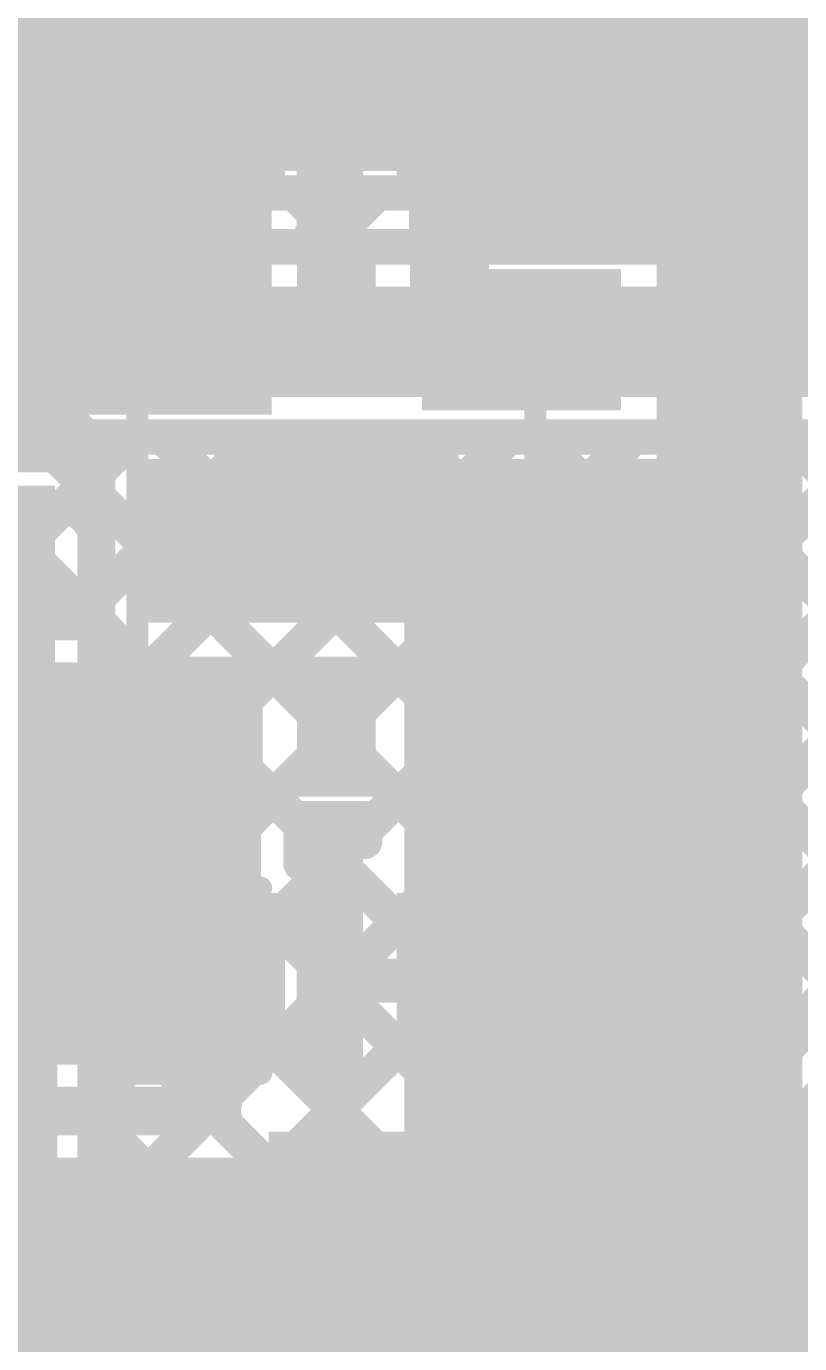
# Model space of a CAD drawing. Header units: millimetres. Extents: x -0.01 to 3.73, y -0.01 to 3.05.
# Drawn here: x 1.1355 to 1.3104, y 0.5149 to 0.8129 of the extents above; entities that cross this region are included whole.
import ezdxf

# ---------------------------------------------------------------- set-up
doc = ezdxf.new("R2010")
doc.units = ezdxf.units.MM
doc.header["$MEASUREMENT"] = 0
for name, color, linetype in [('BottomLayer', 5, 'Continuous'), ('BottomPaste', 16, 'Continuous'), ('BottomSolder', 6, 'Continuous'), ('TopLayer', 1, 'Continuous'), ('TopOverlay', 2, 'Continuous'), ('TopPaste', 8, 'Continuous'), ('TopSolder', 216, 'Continuous'), ('ViaHoleLayer', 16, 'Continuous')]:
    doc.layers.add(name, color=color, linetype=linetype)
doc.styles.add('Arial', font='', dxfattribs={"height": 0.2})
doc.styles.get('Arial').set_extended_font_data('Arial')

# ---------------------------------------------------------------- blocks, each defined once
blk = doc.blocks.new('C__0603_3')
at = {"layer": 'TopLayer'}
for points in [[(-0.015, 0.0175), (-0.015, -0.0175), (-0.045, -0.0175), (-0.045, 0.0175)], [(0.045, 0.0175), (0.045, -0.0175), (0.015, -0.0175), (0.015, 0.0175)]]:
    blk.add_hatch(color=1, dxfattribs=at).paths.add_polyline_path(points)
at = {"layer": 'TopPaste'}
for points in [[(-0.015, 0.0175), (-0.015, -0.0175), (-0.045, -0.0175), (-0.045, 0.0175)], [(0.045, 0.0175), (0.045, -0.0175), (0.015, -0.0175), (0.015, 0.0175)]]:
    blk.add_hatch(color=8, dxfattribs=at).paths.add_polyline_path(points)
at = {"layer": 'TopSolder'}
for points in [[(-0.01264, 0.01986), (-0.01264, -0.01986), (-0.04736, -0.01986), (-0.04736, 0.01986)], [(0.04736, 0.01986), (0.04736, -0.01986), (0.01264, -0.01986), (0.01264, 0.01986)]]:
    blk.add_hatch(color=216, dxfattribs=at).paths.add_polyline_path(points)
at = {"layer": 'TopOverlay', "const_width": 0.005}
for points in [[(-0.049, 0.021), (-0.018, 0.021)], [(-0.049, -0.021), (-0.049, 0.021)], [(0.018, 0.021), (0.049, 0.021)], [(0.049, -0.021), (0.049, 0.021)], [(-0.049, -0.021), (-0.018, -0.021)], [(0.018, -0.021), (0.049, -0.021)]]:
    blk.add_lwpolyline(points, dxfattribs=at)
at = {"layer": 'TopOverlay', "const_width": 0.0025}
for points in [[(-0.05025, 0.021, 1), (-0.04775, 0.021, 1)], [(-0.05025, 0.021, 1), (-0.04775, 0.021, 1)], [(-0.01925, 0.021, 1), (-0.01675, 0.021, 1)], [(0.01675, 0.021, 1), (0.01925, 0.021, 1)], [(0.04775, 0.021, 1), (0.05025, 0.021, 1)], [(0.04775, 0.021, 1), (0.05025, 0.021, 1)], [(-0.05025, -0.021, 1), (-0.04775, -0.021, 1)], [(-0.05025, -0.021, 1), (-0.04775, -0.021, 1)], [(-0.01925, -0.021, 1), (-0.01675, -0.021, 1)], [(0.01675, -0.021, 1), (0.01925, -0.021, 1)], [(0.04775, -0.021, 1), (0.05025, -0.021, 1)], [(0.04775, -0.021, 1), (0.05025, -0.021, 1)]]:
    blk.add_lwpolyline(points, format="xyb", close=True, dxfattribs=at)
blk = doc.blocks.new('WSON_6_11')
at = {"layer": 'TopLayer'}
for points in [[(-0.05709, 0.03051), (-0.03346, 0.03051), (-0.03346, 0.02067), (-0.05709, 0.02067)], [(0.03346, 0.03051), (0.05709, 0.03051), (0.05709, 0.02067), (0.03346, 0.02067)], [(-0.01476, 0.02362), (0.01476, 0.02362), (0.01476, -0.02362), (-0.01476, -0.02362)], [(-0.05709, 0.00492), (-0.03346, 0.00492), (-0.03346, -0.00492), (-0.05709, -0.00492)], [(0.03346, 0.00492), (0.05709, 0.00492), (0.05709, -0.00492), (0.03346, -0.00492)], [(-0.05709, -0.02067), (-0.03346, -0.02067), (-0.03346, -0.03051), (-0.05709, -0.03051)], [(0.03346, -0.02067), (0.05709, -0.02067), (0.05709, -0.03051), (0.03346, -0.03051)]]:
    blk.add_hatch(color=1, dxfattribs=at).paths.add_polyline_path(points)
at = {"layer": 'TopPaste'}
for points in [[(-0.05709, 0.03051), (-0.03346, 0.03051), (-0.03346, 0.02067), (-0.05709, 0.02067)], [(0.03346, 0.03051), (0.05709, 0.03051), (0.05709, 0.02067), (0.03346, 0.02067)], [(-0.01476, 0.02362), (0.01476, 0.02362), (0.01476, -0.02362), (-0.01476, -0.02362)], [(-0.05709, 0.00492), (-0.03346, 0.00492), (-0.03346, -0.00492), (-0.05709, -0.00492)], [(0.03346, 0.00492), (0.05709, 0.00492), (0.05709, -0.00492), (0.03346, -0.00492)], [(-0.05709, -0.02067), (-0.03346, -0.02067), (-0.03346, -0.03051), (-0.05709, -0.03051)], [(0.03346, -0.02067), (0.05709, -0.02067), (0.05709, -0.03051), (0.03346, -0.03051)]]:
    blk.add_hatch(color=8, dxfattribs=at).paths.add_polyline_path(points)
at = {"layer": 'TopSolder'}
for points in [[(-0.06109, 0.03451), (-0.02946, 0.03451), (-0.02946, 0.01667), (-0.06109, 0.01667)], [(0.02946, 0.03451), (0.06109, 0.03451), (0.06109, 0.01667), (0.02946, 0.01667)], [(-0.01876, 0.02762), (0.01876, 0.02762), (0.01876, -0.02762), (-0.01876, -0.02762)], [(-0.06109, 0.00892), (-0.02946, 0.00892), (-0.02946, -0.00892), (-0.06109, -0.00892)], [(0.02946, 0.00892), (0.06109, 0.00892), (0.06109, -0.00892), (0.02946, -0.00892)], [(-0.06109, -0.01667), (-0.02946, -0.01667), (-0.02946, -0.03451), (-0.06109, -0.03451)], [(0.02946, -0.01667), (0.06109, -0.01667), (0.06109, -0.03451), (0.02946, -0.03451)]]:
    blk.add_hatch(color=216, dxfattribs=at).paths.add_polyline_path(points)
at = {"layer": 'TopOverlay', "const_width": 0.005}
for points in [[(-0.046, 0.045), (0.046, 0.045)], [(-0.046, -0.045), (0.046, -0.045)]]:
    blk.add_lwpolyline(points, dxfattribs=at)
at = {"layer": 'TopOverlay'}
for points, const_width in [([(-0.04725, 0.045, 1), (-0.04475, 0.045, 1)], 0.0025), ([(0.04475, 0.045, 1), (0.04725, 0.045, 1)], 0.0025), ([(-0.06559, 0.027, 1), (-0.06841, 0.027, 1)], 0.01), ([(-0.07091, 0.027, 1), (-0.06591, 0.027, 1)], 0.005), ([(-0.06809, 0.027, 1), (-0.06309, 0.027, 1)], 0.005), ([(-0.04725, -0.045, 1), (-0.04475, -0.045, 1)], 0.0025), ([(0.04475, -0.045, 1), (0.04725, -0.045, 1)], 0.0025)]:
    blk.add_lwpolyline(points, format="xyb", close=True, dxfattribs=dict(at, const_width=const_width))
blk = doc.blocks.new('D2PAK_B_115')
at = {"layer": 'BottomLayer'}
blk.add_hatch(color=5, dxfattribs=at).paths.add_polyline_path([(0.21654, -0.40984), (-0.21654, -0.40984), (-0.21654, -0.02992), (0.21654, -0.02992)])
at = {"layer": 'BottomPaste'}
blk.add_hatch(color=16, dxfattribs=at).paths.add_polyline_path([(0.21654, -0.40984), (-0.21654, -0.40984), (-0.21654, -0.02992), (0.21654, -0.02992)])
at = {"layer": 'BottomSolder'}
blk.add_hatch(color=6, dxfattribs=at).paths.add_polyline_path([(0.22054, -0.41384), (-0.22054, -0.41384), (-0.22054, -0.02592), (0.22054, -0.02592)])
blk = doc.blocks.new('SMBJ33CA_145')
at = {"layer": 'TopLayer'}
for points in [[(-0.04488, 0.04173), (0.04488, 0.04173), (0.04488, -0.04173), (-0.04488, -0.04173)], [(0.12559, 0.04173), (0.21535, 0.04173), (0.21535, -0.04173), (0.12559, -0.04173)]]:
    blk.add_hatch(color=1, dxfattribs=at).paths.add_polyline_path(points)
at = {"layer": 'TopPaste'}
for points in [[(-0.04488, 0.04173), (0.04488, 0.04173), (0.04488, -0.04173), (-0.04488, -0.04173)], [(0.12559, 0.04173), (0.21535, 0.04173), (0.21535, -0.04173), (0.12559, -0.04173)]]:
    blk.add_hatch(color=8, dxfattribs=at).paths.add_polyline_path(points)
at = {"layer": 'TopSolder'}
for points in [[(-0.04888, 0.04573), (0.04888, 0.04573), (0.04888, -0.04573), (-0.04888, -0.04573)], [(0.12159, 0.04573), (0.21935, 0.04573), (0.21935, -0.04573), (0.12159, -0.04573)]]:
    blk.add_hatch(color=216, dxfattribs=at).paths.add_polyline_path(points)
at = {"layer": 'TopOverlay', "const_width": 0.005}
for points in [[(-0.00214, 0.071), (-0.00214, 0.05397)], [(-0.00214, 0.071), (0.16814, 0.071)], [(0.16814, 0.071), (0.16814, 0.05397)], [(0.082, 0.0195), (0.082, -0.0255)], [(0.0625, 0.0165), (0.082, -0.003)], [(0.0625, 0.0165), (0.0625, -0.0225)], [(0.1015, 0.0165), (0.082, -0.003)], [(0.1015, 0.0165), (0.1015, -0.0225)], [(0.082, -0.003), (0.0625, -0.0225)], [(0.082, -0.003), (0.1015, -0.0225)], [(-0.00214, -0.05469), (-0.00214, -0.07172)], [(0.16814, -0.05469), (0.16814, -0.07172)], [(-0.00214, -0.07172), (0.16814, -0.07172)]]:
    blk.add_lwpolyline(points, dxfattribs=at)
at = {"layer": 'TopOverlay', "const_width": 0.0025}
for points in [[(-0.00339, 0.071, 1), (-0.00089, 0.071, 1)], [(-0.00339, 0.071, 1), (-0.00089, 0.071, 1)], [(0.16689, 0.071, 1), (0.16939, 0.071, 1)], [(0.16689, 0.071, 1), (0.16939, 0.071, 1)], [(-0.00339, 0.05397, 1), (-0.00089, 0.05397, 1)], [(0.16689, 0.05397, 1), (0.16939, 0.05397, 1)], [(0.08075, 0.0195, 1), (0.08325, 0.0195, 1)], [(0.06125, 0.0165, 1), (0.06375, 0.0165, 1)], [(0.06125, 0.0165, 1), (0.06375, 0.0165, 1)], [(0.10025, 0.0165, 1), (0.10275, 0.0165, 1)], [(0.10025, 0.0165, 1), (0.10275, 0.0165, 1)], [(0.08075, -0.003, 1), (0.08325, -0.003, 1)], [(0.08075, -0.003, 1), (0.08325, -0.003, 1)], [(0.08075, -0.003, 1), (0.08325, -0.003, 1)], [(0.08075, -0.003, 1), (0.08325, -0.003, 1)], [(0.06125, -0.0225, 1), (0.06375, -0.0225, 1)], [(0.06125, -0.0225, 1), (0.06375, -0.0225, 1)], [(0.10025, -0.0225, 1), (0.10275, -0.0225, 1)], [(0.10025, -0.0225, 1), (0.10275, -0.0225, 1)], [(0.08075, -0.0255, 1), (0.08325, -0.0255, 1)], [(-0.00339, -0.05469, 1), (-0.00089, -0.05469, 1)], [(0.16689, -0.05469, 1), (0.16939, -0.05469, 1)], [(-0.00339, -0.07172, 1), (-0.00089, -0.07172, 1)], [(-0.00339, -0.07172, 1), (-0.00089, -0.07172, 1)], [(0.16689, -0.07172, 1), (0.16939, -0.07172, 1)], [(0.16689, -0.07172, 1), (0.16939, -0.07172, 1)]]:
    blk.add_lwpolyline(points, format="xyb", close=True, dxfattribs=at)
blk = doc.blocks.new('C__0603_199')
at = {"layer": 'TopLayer'}
for points in [[(-0.015, 0.0175), (-0.015, -0.0175), (-0.045, -0.0175), (-0.045, 0.0175)], [(0.045, 0.0175), (0.045, -0.0175), (0.015, -0.0175), (0.015, 0.0175)]]:
    blk.add_hatch(color=1, dxfattribs=at).paths.add_polyline_path(points)
at = {"layer": 'TopPaste'}
for points in [[(-0.015, 0.0175), (-0.015, -0.0175), (-0.045, -0.0175), (-0.045, 0.0175)], [(0.045, 0.0175), (0.045, -0.0175), (0.015, -0.0175), (0.015, 0.0175)]]:
    blk.add_hatch(color=8, dxfattribs=at).paths.add_polyline_path(points)
at = {"layer": 'TopSolder'}
for points in [[(-0.01264, 0.01986), (-0.01264, -0.01986), (-0.04736, -0.01986), (-0.04736, 0.01986)], [(0.04736, 0.01986), (0.04736, -0.01986), (0.01264, -0.01986), (0.01264, 0.01986)]]:
    blk.add_hatch(color=216, dxfattribs=at).paths.add_polyline_path(points)
at = {"layer": 'TopOverlay', "const_width": 0.005}
for points in [[(-0.049, 0.021), (-0.018, 0.021)], [(-0.049, -0.021), (-0.049, 0.021)], [(0.018, 0.021), (0.049, 0.021)], [(0.049, -0.021), (0.049, 0.021)], [(-0.049, -0.021), (-0.018, -0.021)], [(0.018, -0.021), (0.049, -0.021)]]:
    blk.add_lwpolyline(points, dxfattribs=at)
at = {"layer": 'TopOverlay', "const_width": 0.0025}
for points in [[(-0.05025, 0.021, 1), (-0.04775, 0.021, 1)], [(-0.05025, 0.021, 1), (-0.04775, 0.021, 1)], [(-0.01925, 0.021, 1), (-0.01675, 0.021, 1)], [(0.01675, 0.021, 1), (0.01925, 0.021, 1)], [(0.04775, 0.021, 1), (0.05025, 0.021, 1)], [(0.04775, 0.021, 1), (0.05025, 0.021, 1)], [(-0.05025, -0.021, 1), (-0.04775, -0.021, 1)], [(-0.05025, -0.021, 1), (-0.04775, -0.021, 1)], [(-0.01925, -0.021, 1), (-0.01675, -0.021, 1)], [(0.01675, -0.021, 1), (0.01925, -0.021, 1)], [(0.04775, -0.021, 1), (0.05025, -0.021, 1)], [(0.04775, -0.021, 1), (0.05025, -0.021, 1)]]:
    blk.add_lwpolyline(points, format="xyb", close=True, dxfattribs=at)
blk = doc.blocks.new('VT1H471MI135000CE0_200')
at = {"layer": 'TopOverlay', "const_width": 0.005}
for points in [[(0.26758, -0.042), (0.26758, -0.268)], [(-0.13578, -0.268), (0.26758, -0.268)]]:
    blk.add_lwpolyline(points, dxfattribs=at)
at = {"layer": 'TopOverlay', "const_width": 0.0025}
blk.add_lwpolyline([(0.26633, -0.268, 1), (0.26883, -0.268, 1)], format="xyb", close=True, dxfattribs=at)
blk.add_lwpolyline([(0.26633, -0.268, 1), (0.26883, -0.268, 1)], format="xyb", close=True, dxfattribs=at)

msp = doc.modelspace()

# ---------------------------------------------------------------- hatches: boundary and pattern name
at = {"layer": 'BottomLayer'}
h = msp.add_hatch(color=5, dxfattribs=at)
edge = h.paths.add_edge_path()
edge.add_arc((1.255, 0.7415), 0.01181, 0, 360)
msp.add_hatch(color=5, dxfattribs=at).paths.add_polyline_path([(0.55, 0.517), (1.142, 0.517), (1.142, 0.709), (0.55, 0.709)])
at = {"layer": 'TopLayer'}
for points in [[(1.222, 0.767), (1.402, 0.767), (1.402, 1.034), (1.222, 1.034)], [(0.878, 0.725), (1.191, 0.725), (1.191, 0.996), (0.878, 0.996)], [(1.278, 0.688), (1.311, 0.688), (1.311, 0.784), (1.278, 0.784)], [(1.402, 0.734), (1.402, 0.776), (1.296, 0.776), (1.296, 0.734)], [(1.225, 0.726), (1.27, 0.726), (1.27, 0.758), (1.225, 0.758)], [(1.16059, 0.678), (1.278, 0.678), (1.278, 0.715), (1.16059, 0.715)], [(1.221, 0.715), (1.221, 0.472), (1.311, 0.472), (1.311, 0.715)], [(1.18859, 0.578), (1.18859, 0.669), (0.947, 0.669), (0.947, 0.578)], [(1.499, 0.52), (1.499, 0.564), (1.27, 0.564), (1.27, 0.52)], [(0.4, 0.434), (1.369, 0.434), (1.369, 0.557), (0.4, 0.557)]]:
    msp.add_hatch(color=1, dxfattribs=at).paths.add_polyline_path(points)
h = msp.add_hatch(color=1, dxfattribs=at)
edge = h.paths.add_edge_path()
edge.add_arc((1.255, 0.7415), 0.01181, 0, 360)
at = {"layer": 'ViaHoleLayer'}
h = msp.add_hatch(color=16, dxfattribs=at)
edge = h.paths.add_edge_path()
edge.add_arc((1.255, 0.7415), 0.00591, 0, 360)

# ---------------------------------------------------------------- linework, layer by layer
at = {"layer": 'BottomLayer'}
for points, const_width in [([(1.05446, 0.77516), (1.429, 0.77516)], 0.008), ([(1.13951, 0.77516), (1.15166, 0.763)], 0.008), ([(1.14613, 0.763), (1.15828, 0.77516)], 0.008), ([(1.16779, 0.77516), (1.17995, 0.763)], 0.008), ([(1.17441, 0.763), (1.18657, 0.77516)], 0.008), ([(1.19607, 0.77516), (1.20823, 0.763)], 0.008), ([(1.2027, 0.763), (1.21485, 0.77516)], 0.008), ([(1.22436, 0.77516), (1.23652, 0.763)], 0.008), ([(1.23098, 0.763), (1.24314, 0.77516)], 0.008), ([(1.25264, 0.77516), (1.2648, 0.763)], 0.008), ([(1.25926, 0.763), (1.27142, 0.77516)], 0.008), ([(1.28093, 0.77516), (1.29308, 0.763)], 0.008), ([(1.28755, 0.763), (1.29971, 0.77516)], 0.008), ([(1.30921, 0.77516), (1.32137, 0.763)], 0.008), ([(1.0955, 0.763), (1.255, 0.763)], 0.008), ([(1.255, 0.763), (1.3605, 0.763)], 0.008), ([(1.0955, 0.7415), (1.255, 0.7415)], 0.025), ([(1.255, 0.7415), (1.3605, 0.7415)], 0.025), ([(0.5835, 0.718), (1.151, 0.718)], 0.008), ([(1.0955, 0.72), (1.255, 0.72)], 0.008), ([(1.151, 0.62645), (1.24455, 0.72)], 0.008), ([(1.151, 0.56988), (1.30112, 0.72)], 0.008), ([(1.151, 0.65474), (1.21626, 0.72)], 0.008), ([(1.151, 0.59817), (1.27283, 0.72)], 0.008), ([(1.151, 0.7113), (1.1597, 0.72)], 0.008), ([(1.151, 0.68302), (1.18798, 0.72)], 0.008), ([(1.151, 0.5416), (1.3294, 0.72)], 0.008), ([(1.151, 0.508), (1.151, 0.718)], 0.008), ([(1.16638, 0.72), (1.30599, 0.58039)], 0.008), ([(1.19466, 0.72), (1.32013, 0.59453)], 0.008), ([(1.22295, 0.72), (1.33494, 0.608)], 0.008), ([(1.25123, 0.72), (1.51373, 0.4575)], 0.008), ([(1.255, 0.72), (1.35159, 0.72)], 0.008), ([(1.27952, 0.72), (1.54202, 0.4575)], 0.008), ([(1.3078, 0.72), (1.54853, 0.47927)], 0.008), ([(1.151, 0.51331), (1.35464, 0.71695)], 0.008), ([(1.151, 0.70709), (1.29184, 0.56625)], 0.008), ([(1.01997, 0.354), (1.36878, 0.70281)], 0.008), ([(1.04825, 0.354), (1.38292, 0.68867)], 0.008), ([(1.151, 0.67881), (1.2777, 0.55211)], 0.008), ([(1.07654, 0.354), (1.39707, 0.67453)], 0.008), ([(1.151, 0.65053), (1.2715, 0.53003)], 0.008), ([(1.151, 0.62224), (1.2715, 0.50174)], 0.008), ([(1.2778, 0.5522), (1.3298, 0.6042)], 0.008), ([(1.293, 0.537), (1.345, 0.589)], 0.025), ([(1.151, 0.59396), (1.2715, 0.47346)], 0.008), ([(1.151, 0.56567), (1.2715, 0.44517)], 0.008), ([(1.293, 0.217), (1.293, 0.537)], 0.025), ([(1.151, 0.53739), (1.2715, 0.41689)], 0.008), ([(1.2715, 0.217), (1.2715, 0.537)], 0.008), ([(1.14082, 0.39), (1.2715, 0.52068)], 0.008)]:
    msp.add_lwpolyline(points, dxfattribs=dict(at, const_width=const_width))
for points, const_width in [([(1.13751, 0.77516, 1), (1.14151, 0.77516, 1)], 0.004), ([(1.15628, 0.77516, 1), (1.16028, 0.77516, 1)], 0.004), ([(1.16579, 0.77516, 1), (1.16979, 0.77516, 1)], 0.004), ([(1.18457, 0.77516, 1), (1.18857, 0.77516, 1)], 0.004), ([(1.19407, 0.77516, 1), (1.19807, 0.77516, 1)], 0.004), ([(1.21285, 0.77516, 1), (1.21685, 0.77516, 1)], 0.004), ([(1.22236, 0.77516, 1), (1.22636, 0.77516, 1)], 0.004), ([(1.24114, 0.77516, 1), (1.24514, 0.77516, 1)], 0.004), ([(1.25064, 0.77516, 1), (1.25464, 0.77516, 1)], 0.004), ([(1.26942, 0.77516, 1), (1.27342, 0.77516, 1)], 0.004), ([(1.27893, 0.77516, 1), (1.28293, 0.77516, 1)], 0.004), ([(1.29771, 0.77516, 1), (1.30171, 0.77516, 1)], 0.004), ([(1.30721, 0.77516, 1), (1.31121, 0.77516, 1)], 0.004), ([(1.14413, 0.763, 1), (1.14813, 0.763, 1)], 0.004), ([(1.14966, 0.763, 1), (1.15366, 0.763, 1)], 0.004), ([(1.17241, 0.763, 1), (1.17641, 0.763, 1)], 0.004), ([(1.17795, 0.763, 1), (1.18195, 0.763, 1)], 0.004), ([(1.2007, 0.763, 1), (1.2047, 0.763, 1)], 0.004), ([(1.20623, 0.763, 1), (1.21023, 0.763, 1)], 0.004), ([(1.22898, 0.763, 1), (1.23298, 0.763, 1)], 0.004), ([(1.23452, 0.763, 1), (1.23852, 0.763, 1)], 0.004), ([(1.253, 0.763, 1), (1.257, 0.763, 1)], 0.004), ([(1.253, 0.763, 1), (1.257, 0.763, 1)], 0.004), ([(1.25726, 0.763, 1), (1.26126, 0.763, 1)], 0.004), ([(1.2628, 0.763, 1), (1.2668, 0.763, 1)], 0.004), ([(1.28555, 0.763, 1), (1.28955, 0.763, 1)], 0.004), ([(1.29108, 0.763, 1), (1.29508, 0.763, 1)], 0.004), ([(1.24875, 0.7415, 1), (1.26125, 0.7415, 1)], 0.0125), ([(1.24875, 0.7415, 1), (1.26125, 0.7415, 1)], 0.0125), ([(1.149, 0.718, 1), (1.153, 0.718, 1)], 0.004), ([(1.149, 0.718, 1), (1.153, 0.718, 1)], 0.004), ([(1.1577, 0.72, 1), (1.1617, 0.72, 1)], 0.004), ([(1.16438, 0.72, 1), (1.16838, 0.72, 1)], 0.004), ([(1.18598, 0.72, 1), (1.18998, 0.72, 1)], 0.004), ([(1.19266, 0.72, 1), (1.19666, 0.72, 1)], 0.004), ([(1.21426, 0.72, 1), (1.21826, 0.72, 1)], 0.004), ([(1.22095, 0.72, 1), (1.22495, 0.72, 1)], 0.004), ([(1.24255, 0.72, 1), (1.24655, 0.72, 1)], 0.004), ([(1.24923, 0.72, 1), (1.25323, 0.72, 1)], 0.004), ([(1.253, 0.72, 1), (1.257, 0.72, 1)], 0.004), ([(1.253, 0.72, 1), (1.257, 0.72, 1)], 0.004), ([(1.27083, 0.72, 1), (1.27483, 0.72, 1)], 0.004), ([(1.27752, 0.72, 1), (1.28152, 0.72, 1)], 0.004), ([(1.29912, 0.72, 1), (1.30312, 0.72, 1)], 0.004), ([(1.3058, 0.72, 1), (1.3098, 0.72, 1)], 0.004), ([(1.149, 0.7113, 1), (1.153, 0.7113, 1)], 0.004), ([(1.149, 0.70709, 1), (1.153, 0.70709, 1)], 0.004), ([(1.149, 0.68302, 1), (1.153, 0.68302, 1)], 0.004), ([(1.149, 0.67881, 1), (1.153, 0.67881, 1)], 0.004), ([(1.149, 0.65474, 1), (1.153, 0.65474, 1)], 0.004), ([(1.149, 0.65053, 1), (1.153, 0.65053, 1)], 0.004), ([(1.149, 0.62645, 1), (1.153, 0.62645, 1)], 0.004), ([(1.149, 0.62224, 1), (1.153, 0.62224, 1)], 0.004), ([(1.149, 0.59817, 1), (1.153, 0.59817, 1)], 0.004), ([(1.149, 0.59396, 1), (1.153, 0.59396, 1)], 0.004), ([(1.30399, 0.58039, 1), (1.30799, 0.58039, 1)], 0.004), ([(1.149, 0.56988, 1), (1.153, 0.56988, 1)], 0.004), ([(1.149, 0.56567, 1), (1.153, 0.56567, 1)], 0.004), ([(1.28984, 0.56625, 1), (1.29384, 0.56625, 1)], 0.004), ([(1.2757, 0.55211, 1), (1.2797, 0.55211, 1)], 0.004), ([(1.2758, 0.5522, 1), (1.2798, 0.5522, 1)], 0.004), ([(1.2758, 0.5522, 1), (1.2798, 0.5522, 1)], 0.004), ([(1.2758, 0.5522, 1), (1.2798, 0.5522, 1)], 0.004), ([(1.28675, 0.537, 1), (1.29925, 0.537, 1)], 0.0125), ([(1.28675, 0.537, 1), (1.29925, 0.537, 1)], 0.0125), ([(1.149, 0.5416, 1), (1.153, 0.5416, 1)], 0.004), ([(1.149, 0.53739, 1), (1.153, 0.53739, 1)], 0.004), ([(1.2695, 0.537, 1), (1.2735, 0.537, 1)], 0.004), ([(1.2695, 0.537, 1), (1.2735, 0.537, 1)], 0.004), ([(1.2695, 0.537, 1), (1.2735, 0.537, 1)], 0.004), ([(1.2695, 0.53003, 1), (1.2735, 0.53003, 1)], 0.004), ([(1.2695, 0.52068, 1), (1.2735, 0.52068, 1)], 0.004), ([(1.149, 0.51331, 1), (1.153, 0.51331, 1)], 0.004)]:
    msp.add_lwpolyline(points, format="xyb", close=True, dxfattribs=dict(at, const_width=const_width))
at = {"layer": 'BottomLayer', "const_width": 0.008}
msp.add_lwpolyline([(1.2715, 0.537, -0.198912), (1.2778, 0.5522)], format="xyb", dxfattribs=at)
msp.add_lwpolyline([(1.2715, 0.537, -0.198912), (1.2778, 0.5522)], format="xyb", dxfattribs=at)
at = {"layer": 'TopLayer'}
for points, const_width in [([(1.20759, 0.76581), (1.20759, 0.82422)], 0.008), ([(1.20059, 0.76622), (1.20059, 0.81922)], 0.008), ([(1.20059, 0.79892), (1.20759, 0.79192)], 0.008), ([(1.17659, 0.79272), (1.18, 0.78931)], 0.012), ([(1.20059, 0.78918), (1.20759, 0.79618)], 0.008), ([(1.21159, 0.79272), (1.23659, 0.79272)], 0.01), ([(1.18, 0.745), (1.18, 0.78931)], 0.012), ([(1.20059, 0.77064), (1.20542, 0.76581)], 0.008), ([(1.2, 0.76581), (1.20759, 0.76581)], 0.008), ([(0.995, 0.716), (1.15159, 0.716)], 0.008), ([(1.11381, 0.716), (1.15159, 0.67822)], 0.008), ([(1.14209, 0.716), (1.15159, 0.7065)], 0.008), ([(1.15159, 0.678), (1.15159, 0.716)], 0.008), ([(1.1177, 0.678), (1.15159, 0.71189)], 0.008), ([(1.214, 0.70017), (1.214, 0.706)], 0.012), ([(1.214, 0.70017), (1.22321, 0.69096)], 0.012), ([(1.22321, 0.69096), (1.22415, 0.69096)], 0.012), ([(1.22415, 0.69096), (1.23118, 0.68393)], 0.012), ([(1.23118, 0.65445), (1.23118, 0.68393)], 0.012), ([(1.14598, 0.678), (1.15159, 0.68361)], 0.008), ([(0.938, 0.678), (1.15159, 0.678)], 0.008), ([(1.23118, 0.59382), (1.23118, 0.65445)], 0.012), ([(1.19759, 0.6235), (1.19759, 0.63364)], 0.008), ([(1.19759, 0.63364), (1.212, 0.63364)], 0.008), ([(1.19759, 0.63222), (1.20759, 0.62222)], 0.008), ([(1.20962, 0.6285), (1.212, 0.63088)], 0.008), ([(1.212, 0.6285), (1.212, 0.63364)], 0.008), ([(1.20759, 0.6285), (1.212, 0.6285)], 0.008), ([(1.20759, 0.57288), (1.20759, 0.6285)], 0.008), ([(1.20059, 0.61947), (1.20759, 0.62647)], 0.008), ([(1.20059, 0.57288), (1.20059, 0.6235)], 0.008), ([(1.17659, 0.597), (1.18, 0.60041)], 0.012), ([(1.20059, 0.60093), (1.20759, 0.59393)], 0.008), ([(1.20059, 0.59119), (1.20759, 0.59819)], 0.008), ([(1.21159, 0.597), (1.23659, 0.597)], 0.01), ([(1.23118, 0.59382), (1.234, 0.591)], 0.012), ([(1.20059, 0.57288), (1.20759, 0.57288)], 0.008), ([(0.938, 0.569), (1.18027, 0.569)], 0.008), ([(1.14712, 0.566), (1.15012, 0.569)], 0.008), ([(1.14767, 0.569), (1.15067, 0.566)], 0.008), ([(1.1754, 0.566), (1.1784, 0.569)], 0.008), ([(1.17596, 0.569), (1.17896, 0.566)], 0.008), ([(0.92045, 0.566), (1.18027, 0.566)], 0.008)]:
    msp.add_lwpolyline(points, dxfattribs=dict(at, const_width=const_width))
for points, const_width in [([(1.19859, 0.79892, 1), (1.20259, 0.79892, 1)], 0.004), ([(1.17359, 0.79272, 1), (1.17959, 0.79272, 1)], 0.006), ([(1.20559, 0.79618, 1), (1.20959, 0.79618, 1)], 0.004), ([(1.20559, 0.79192, 1), (1.20959, 0.79192, 1)], 0.004), ([(1.20909, 0.79272, 1), (1.21409, 0.79272, 1)], 0.005), ([(1.23409, 0.79272, 1), (1.23909, 0.79272, 1)], 0.005), ([(1.177, 0.78931, 1), (1.183, 0.78931, 1)], 0.006), ([(1.177, 0.78931, 1), (1.183, 0.78931, 1)], 0.006), ([(1.19859, 0.78918, 1), (1.20259, 0.78918, 1)], 0.004), ([(1.19859, 0.77064, 1), (1.20259, 0.77064, 1)], 0.004), ([(1.198, 0.76581, 1), (1.202, 0.76581, 1)], 0.004), ([(1.19859, 0.76622, 1), (1.20259, 0.76622, 1)], 0.004), ([(1.20342, 0.76581, 1), (1.20742, 0.76581, 1)], 0.004), ([(1.20559, 0.76581, 1), (1.20959, 0.76581, 1)], 0.004), ([(1.20559, 0.76581, 1), (1.20959, 0.76581, 1)], 0.004), ([(1.177, 0.745, 1), (1.183, 0.745, 1)], 0.006), ([(1.14009, 0.716, 1), (1.14409, 0.716, 1)], 0.004), ([(1.14959, 0.716, 1), (1.15359, 0.716, 1)], 0.004), ([(1.14959, 0.716, 1), (1.15359, 0.716, 1)], 0.004), ([(1.14959, 0.71189, 1), (1.15359, 0.71189, 1)], 0.004), ([(1.14959, 0.7065, 1), (1.15359, 0.7065, 1)], 0.004), ([(1.211, 0.706, 1), (1.217, 0.706, 1)], 0.006), ([(1.211, 0.70017, 1), (1.217, 0.70017, 1)], 0.006), ([(1.211, 0.70017, 1), (1.217, 0.70017, 1)], 0.006), ([(1.22021, 0.69096, 1), (1.22621, 0.69096, 1)], 0.006), ([(1.22021, 0.69096, 1), (1.22621, 0.69096, 1)], 0.006), ([(1.22115, 0.69096, 1), (1.22715, 0.69096, 1)], 0.006), ([(1.22115, 0.69096, 1), (1.22715, 0.69096, 1)], 0.006), ([(1.22818, 0.68393, 1), (1.23418, 0.68393, 1)], 0.006), ([(1.22818, 0.68393, 1), (1.23418, 0.68393, 1)], 0.006), ([(1.14959, 0.68361, 1), (1.15359, 0.68361, 1)], 0.004), ([(1.14398, 0.678, 1), (1.14798, 0.678, 1)], 0.004), ([(1.14959, 0.67822, 1), (1.15359, 0.67822, 1)], 0.004), ([(1.14959, 0.678, 1), (1.15359, 0.678, 1)], 0.004), ([(1.14959, 0.678, 1), (1.15359, 0.678, 1)], 0.004), ([(1.22818, 0.65445, 1), (1.23418, 0.65445, 1)], 0.006), ([(1.22818, 0.65445, 1), (1.23418, 0.65445, 1)], 0.006), ([(1.19559, 0.63364, 1), (1.19959, 0.63364, 1)], 0.004), ([(1.19559, 0.63364, 1), (1.19959, 0.63364, 1)], 0.004), ([(1.19559, 0.63222, 1), (1.19959, 0.63222, 1)], 0.004), ([(1.21, 0.63364, 1), (1.214, 0.63364, 1)], 0.004), ([(1.21, 0.63364, 1), (1.214, 0.63364, 1)], 0.004), ([(1.21, 0.63088, 1), (1.214, 0.63088, 1)], 0.004), ([(1.20559, 0.6285, 1), (1.20959, 0.6285, 1)], 0.004), ([(1.20559, 0.6285, 1), (1.20959, 0.6285, 1)], 0.004), ([(1.20762, 0.6285, 1), (1.21162, 0.6285, 1)], 0.004), ([(1.21, 0.6285, 1), (1.214, 0.6285, 1)], 0.004), ([(1.21, 0.6285, 1), (1.214, 0.6285, 1)], 0.004), ([(1.20559, 0.62647, 1), (1.20959, 0.62647, 1)], 0.004), ([(1.19559, 0.6235, 1), (1.19959, 0.6235, 1)], 0.004), ([(1.19859, 0.6235, 1), (1.20259, 0.6235, 1)], 0.004), ([(1.20559, 0.62222, 1), (1.20959, 0.62222, 1)], 0.004), ([(1.19859, 0.61947, 1), (1.20259, 0.61947, 1)], 0.004), ([(1.177, 0.60041, 1), (1.183, 0.60041, 1)], 0.006), ([(1.19859, 0.60093, 1), (1.20259, 0.60093, 1)], 0.004), ([(1.17359, 0.597, 1), (1.17959, 0.597, 1)], 0.006), ([(1.20559, 0.59819, 1), (1.20959, 0.59819, 1)], 0.004), ([(1.20909, 0.597, 1), (1.21409, 0.597, 1)], 0.005), ([(1.23409, 0.597, 1), (1.23909, 0.597, 1)], 0.005), ([(1.22818, 0.59382, 1), (1.23418, 0.59382, 1)], 0.006), ([(1.22818, 0.59382, 1), (1.23418, 0.59382, 1)], 0.006), ([(1.20559, 0.59393, 1), (1.20959, 0.59393, 1)], 0.004), ([(1.231, 0.591, 1), (1.237, 0.591, 1)], 0.006), ([(1.19859, 0.59119, 1), (1.20259, 0.59119, 1)], 0.004), ([(1.19859, 0.57288, 1), (1.20259, 0.57288, 1)], 0.004), ([(1.19859, 0.57288, 1), (1.20259, 0.57288, 1)], 0.004), ([(1.20559, 0.57288, 1), (1.20959, 0.57288, 1)], 0.004), ([(1.20559, 0.57288, 1), (1.20959, 0.57288, 1)], 0.004), ([(1.14567, 0.569, 1), (1.14967, 0.569, 1)], 0.004), ([(1.14812, 0.569, 1), (1.15212, 0.569, 1)], 0.004), ([(1.17396, 0.569, 1), (1.17796, 0.569, 1)], 0.004), ([(1.1764, 0.569, 1), (1.1804, 0.569, 1)], 0.004), ([(1.17827, 0.569, 1), (1.18227, 0.569, 1)], 0.004), ([(1.14512, 0.566, 1), (1.14912, 0.566, 1)], 0.004), ([(1.14867, 0.566, 1), (1.15267, 0.566, 1)], 0.004), ([(1.1734, 0.566, 1), (1.1774, 0.566, 1)], 0.004), ([(1.17696, 0.566, 1), (1.18096, 0.566, 1)], 0.004), ([(1.17827, 0.566, 1), (1.18227, 0.566, 1)], 0.004)]:
    msp.add_lwpolyline(points, format="xyb", close=True, dxfattribs=dict(at, const_width=const_width))

# ---------------------------------------------------------------- block references
for name, p in [('D2PAK_B_115', (1.28, 1.194)), ('C__0603_199', (1.20659, 0.79272)), ('C__0603_3', (1.20659, 0.597))]:
    msp.add_blockref(name, p)
at = {"rotation": 90}
for name, p in [('WSON_6_11', (1.20559, 0.69972)), ('VT1H471MI135000CE0_200', (0.872, 0.346)), ('SMBJ33CA_145', (1.236, 0.34353))]:
    msp.add_blockref(name, p, dxfattribs=at)

# ---------------------------------------------------------------- texts
at = {"layer": 'TopOverlay', "style": 'Arial', "text_generation_flag": 2}
for p in [(1.261, 0.83091), (1.261, 0.63491)]:
    msp.add_text('*', height=0.075, rotation=180, dxfattribs=at).set_placement(p)
at = {"layer": 'TopOverlay', "style": 'Arial'}
msp.add_text('U8', height=0.05, dxfattribs=at).set_placement((1.06835, 0.67801))

doc.saveas('drawing.dxf')
